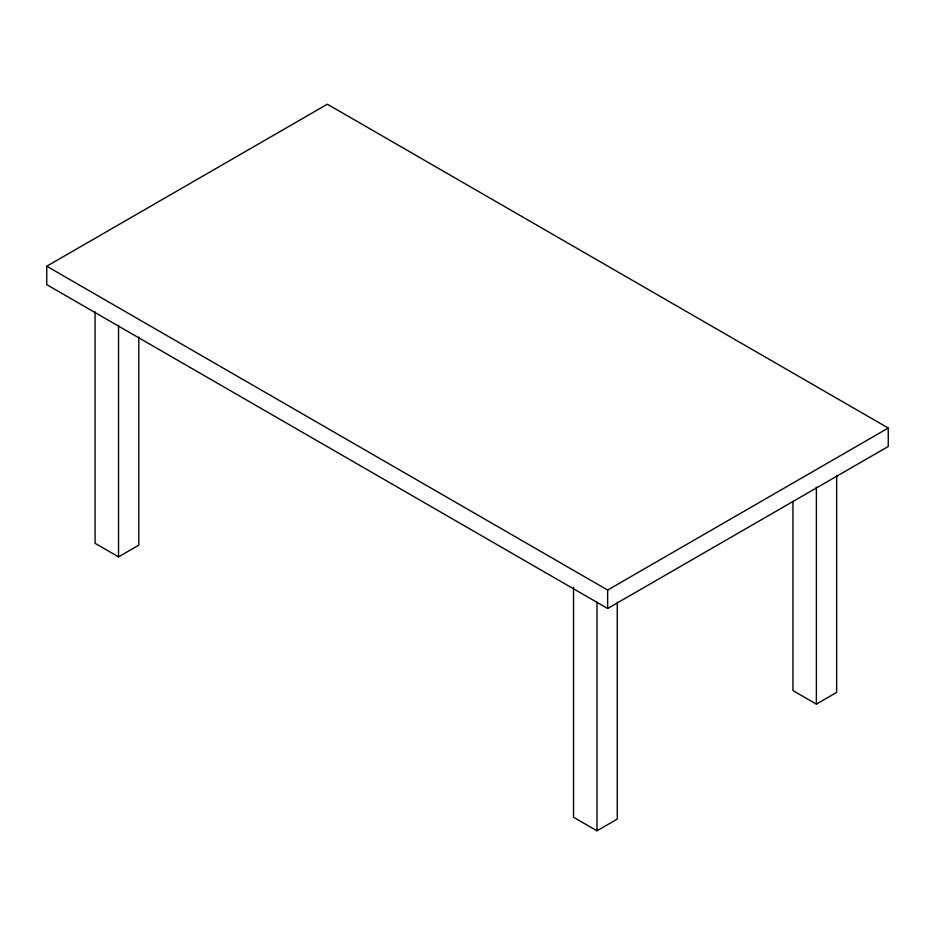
<?xml version="1.0" encoding="UTF-8"?>
<svg xmlns="http://www.w3.org/2000/svg" width="935" height="935" viewBox="0 0 935 935"><rect width="100%" height="100%" fill="white"/><g stroke="black" fill="none" stroke-linecap="round" stroke-linejoin="round"><path stroke-width="1.4" d="M46.75 266.218L327.355 104.217L888.25 428.043L888.25 446.486L607.645 608.498L46.75 284.661L46.75 266.218L607.645 590.055L888.25 428.043M95.078 311.858L95.078 543.328L118.523 556.863L138.801 545.163L138.801 336.974M573.541 587.227L573.541 817.248L596.986 830.783L617.264 819.083L617.264 602.163M792.938 501.253L792.938 690.579L816.384 704.113L836.661 692.414L836.661 475.412M816.384 487.123L816.384 704.113M607.645 590.055L607.645 608.498M596.986 602.222L596.986 830.783M118.523 325.392L118.523 556.863"/></g></svg>
